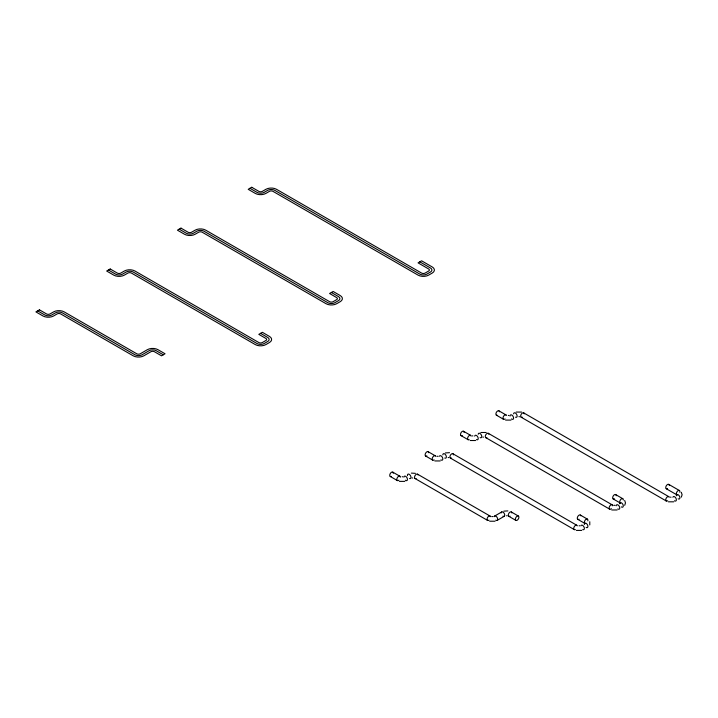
<?xml version="1.0" encoding="UTF-8"?>
<svg xmlns="http://www.w3.org/2000/svg" width="718" height="718" viewBox="0 0 718 718"><rect width="100%" height="100%" fill="white"/><g stroke="black" fill="none" stroke-linecap="round" stroke-linejoin="round"><path stroke-width="1.08" d="M589.774 524.939L589.774 521.717M624.705 505.337L625.486 502.905L624.705 500.473M681.319 497.161L682.1 494.729L681.319 492.297M494.648 516.054L501.729 511.97M497.152 520.388L504.233 516.305M516.215 412.069L521.591 412.069M510.974 420.093L505.598 420.093M480.827 432.496L486.203 432.496M475.594 440.52L470.209 440.52M445.438 452.923L449.504 452.681M440.206 460.947L434.83 460.947M404.817 481.374L399.441 481.374M503.83 511.144L507.886 510.911M495.052 521.214L489.676 521.214M617.13 509.977L611.754 509.977M673.744 501.81L668.368 501.81M581.742 530.405L576.366 530.405M508.29 415.48L508.945 415.444M482.864 437.145L483.519 437.109M438.168 456.298L436.858 456.298M411.369 473.117L415.435 473.35M402.134 476.77L402.789 476.725M412.087 478L412.751 477.964M615.093 505.328L613.782 505.328M493.015 516.565L491.704 516.565M579.058 525.8L579.713 525.755M518.899 416.673L519.554 416.718M472.247 435.871L472.902 435.907M448.131 457.537L448.786 457.572M670.397 497.161L671.052 497.197M506.513 515.757L507.168 515.793M419.824 261.837L430.441 267.967A5.008 2.89 0 0 1 430.441 272.05L426.905 274.096A5.008 2.89 0 0 1 419.824 274.096L274.743 190.333A5.008 2.89 0 0 0 267.67 190.333L264.134 192.379A5.008 2.89 0 0 1 257.053 192.379L249.981 188.296M668.772 484.39L679.381 490.52M331.366 292.477L338.438 296.57A5.008 2.89 0 0 1 338.438 300.654L334.902 302.7A5.008 2.89 0 0 1 327.821 302.7L203.975 231.196A5.008 2.89 0 0 0 196.903 231.196L193.366 233.233A5.008 2.89 0 0 1 186.285 233.233L179.204 229.15M666.268 488.725L676.886 494.855M523.691 412.886L668.772 496.65M521.187 417.221L666.268 500.985M498.92 410.849L506.002 414.932M496.416 415.183L503.498 419.267M615.694 494.603L622.766 498.696M613.19 498.938L620.262 503.022M488.303 433.322L612.149 504.817M485.808 437.648L609.654 509.152M463.541 431.276L470.613 435.359M461.037 435.611L468.109 439.694M580.306 515.039L587.387 519.123M260.589 333.34L267.67 337.424A5.008 2.89 0 0 1 267.67 341.508L264.134 343.554A5.008 2.89 0 0 1 257.053 343.554L133.207 272.05A5.008 2.89 0 0 0 126.135 272.05L122.59 274.096A5.008 2.89 0 0 1 115.517 274.096L108.436 270.013M577.802 519.365L584.883 523.458M452.923 453.749L576.769 525.253M450.419 458.084L574.265 529.588M428.152 451.703L435.225 455.786M425.648 456.038L432.73 460.121M511.306 511.97L518.387 516.054A2.504 1.445 -60 0 1 517.588 519.931A2.504 1.445 -60 0 1 515.425 518.683A2.504 1.445 -60 0 1 518.387 516.054M508.802 516.305L515.883 520.388M417.535 474.176L490.071 516.054M415.031 478.511L487.576 520.388M392.764 472.13L399.845 476.222M390.269 476.465L397.341 480.557M163.282 354.791L156.21 350.707A5.008 2.89 0 0 0 149.129 350.707L142.056 354.791A5.008 2.89 0 0 1 134.975 354.791L62.439 312.913A5.008 2.89 0 0 0 55.358 312.913L51.822 314.951A5.008 2.89 0 0 1 44.749 314.951L37.668 310.867M497.179 415.255A2.504 1.445 -60 0 1 495.923 413.703A2.504 1.445 -60 0 1 497.727 410.938A2.504 1.445 -60 0 1 499.432 411.809M462.284 435.485A2.504 1.445 -60 0 1 460.516 434.462A2.504 1.445 -60 0 1 462.284 431.401A2.504 1.445 -60 0 1 464.052 432.424M426.905 455.912A2.504 1.445 -60 0 1 425.128 454.943A2.504 1.445 -60 0 1 426.815 451.882A2.504 1.445 -60 0 1 428.664 452.708M391.391 476.411A2.504 1.445 -60 0 1 389.748 475.226A2.504 1.445 -60 0 1 391.561 472.238A2.504 1.445 -60 0 1 393.284 473.279M505.068 418.926A2.504 1.445 -60 0 1 503.031 418.594A2.504 1.445 -60 0 1 504.207 415.471A2.504 1.445 -60 0 1 506.396 415.399M510.058 416.081A2.504 1.445 60 0 1 511.934 415.121A2.504 1.445 60 0 1 513.576 418.361A2.504 1.445 60 0 1 511.503 418.926M513.603 413.855A2.504 1.445 60 0 1 515.416 413.047A2.504 1.445 60 0 1 517.131 416.018A2.504 1.445 60 0 1 515.524 417.185M522.282 417.185A2.504 1.445 -60 0 1 520.667 416.018A2.504 1.445 -60 0 1 522.39 413.047A2.504 1.445 -60 0 1 524.203 413.855M667.677 500.76A2.504 1.445 -60 0 1 665.765 500.141A2.504 1.445 -60 0 1 667.139 497.035A2.504 1.445 -60 0 1 669.221 497.269M672.892 497.269A2.504 1.445 60 0 1 674.974 497.035A2.504 1.445 60 0 1 676.338 500.141A2.504 1.445 60 0 1 674.435 500.76M676.365 495.752A2.504 1.445 60 0 1 678.133 494.729A2.504 1.445 60 0 1 679.901 497.798A2.504 1.445 60 0 1 678.133 498.813M677.478 494.962A2.504 1.445 -60 0 1 676.464 492.961A2.504 1.445 -60 0 1 678.672 490.43A2.504 1.445 -60 0 1 679.829 492.27M667.516 488.599A2.504 1.445 -60 0 1 665.748 487.576A2.504 1.445 -60 0 1 667.516 484.515A2.504 1.445 -60 0 1 669.284 485.539M469.204 439.658A2.504 1.445 -60 0 1 467.597 438.554A2.504 1.445 -60 0 1 469.204 435.584A2.504 1.445 -60 0 1 471.098 436.149M474.697 436.149A2.504 1.445 60 0 1 476.653 435.629A2.504 1.445 60 0 1 478.206 438.671A2.504 1.445 60 0 1 476.438 439.569M478.215 434.282A2.504 1.445 60 0 1 480.028 433.475A2.504 1.445 60 0 1 481.742 436.445A2.504 1.445 60 0 1 480.136 437.612M486.894 437.612A2.504 1.445 -60 0 1 485.287 436.445A2.504 1.445 -60 0 1 487.001 433.475A2.504 1.445 -60 0 1 488.814 434.282M611.386 508.667A2.504 1.445 -60 0 1 609.169 508.425A2.504 1.445 -60 0 1 610.632 505.122A2.504 1.445 -60 0 1 612.66 505.786M616.215 505.786A2.504 1.445 60 0 1 618.135 505.041A2.504 1.445 60 0 1 619.742 508.191A2.504 1.445 60 0 1 617.821 508.927M619.751 503.74A2.504 1.445 60 0 1 621.671 503.004A2.504 1.445 60 0 1 623.278 506.145A2.504 1.445 60 0 1 621.357 506.89M620.146 502.941A2.504 1.445 -60 0 1 620.998 499.198A2.504 1.445 -60 0 1 623.278 500.024M614.437 498.813A2.504 1.445 -60 0 1 612.669 497.798A2.504 1.445 -60 0 1 614.437 494.729A2.504 1.445 -60 0 1 616.206 495.752M434.139 459.897A2.504 1.445 -60 0 1 432.236 459.341A2.504 1.445 -60 0 1 433.484 456.28A2.504 1.445 -60 0 1 435.62 456.253M439.407 456.253A2.504 1.445 60 0 1 441.543 456.28A2.504 1.445 60 0 1 442.791 459.341A2.504 1.445 60 0 1 440.897 459.897M442.826 454.889A2.504 1.445 60 0 1 444.541 453.839A2.504 1.445 60 0 1 446.363 456.81A2.504 1.445 60 0 1 444.756 458.039M451.514 458.039A2.504 1.445 -60 0 1 449.908 456.81A2.504 1.445 -60 0 1 451.721 453.839A2.504 1.445 -60 0 1 453.435 454.889M575.36 529.543A2.504 1.445 -60 0 1 573.745 528.502A2.504 1.445 -60 0 1 575.244 525.558A2.504 1.445 -60 0 1 577.218 525.872M580.889 525.872A2.504 1.445 60 0 1 582.872 525.558A2.504 1.445 60 0 1 584.362 528.502A2.504 1.445 60 0 1 582.756 529.543M584.371 524.544A2.504 1.445 60 0 1 586.023 523.269A2.504 1.445 60 0 1 587.898 526.33A2.504 1.445 60 0 1 586.13 527.416M585.484 523.566A2.504 1.445 -60 0 1 584.47 521.564A2.504 1.445 -60 0 1 586.678 519.033A2.504 1.445 -60 0 1 587.836 520.864M579.058 519.249A2.504 1.445 -60 0 1 577.29 518.342A2.504 1.445 -60 0 1 578.843 515.3A2.504 1.445 -60 0 1 580.799 515.829M398.912 480.207A2.504 1.445 -60 0 1 396.848 479.705A2.504 1.445 -60 0 1 398.382 476.483A2.504 1.445 -60 0 1 400.357 477.183M403.911 477.183A2.504 1.445 60 0 1 405.885 476.483A2.504 1.445 60 0 1 407.42 479.705A2.504 1.445 60 0 1 405.347 480.207M407.465 475.711A2.504 1.445 60 0 1 408.883 474.149A2.504 1.445 60 0 1 410.947 476.976A2.504 1.445 60 0 1 409.529 478.538M416.126 478.466A2.504 1.445 -60 0 1 414.519 477.371A2.504 1.445 -60 0 1 416.126 474.401A2.504 1.445 -60 0 1 418.029 474.966M488.985 520.164A2.504 1.445 -60 0 1 487.073 519.545A2.504 1.445 -60 0 1 488.446 516.448A2.504 1.445 -60 0 1 490.529 516.682M494.199 516.682A2.504 1.445 60 0 1 496.282 516.448A2.504 1.445 60 0 1 497.646 519.545A2.504 1.445 60 0 1 495.743 520.164M501.218 512.939A2.504 1.445 60 0 1 503.085 512.158A2.504 1.445 60 0 1 504.745 515.219A2.504 1.445 60 0 1 502.977 516.179M510.058 516.179A2.504 1.445 -60 0 1 508.29 515.219A2.504 1.445 -60 0 1 509.951 512.158A2.504 1.445 -60 0 1 511.817 512.939M39.436 309.844L35.9 311.89L42.981 315.974A7.503 4.335 0 0 0 53.59 315.974L57.135 313.928A2.504 1.445 0 0 1 60.671 313.928L133.207 355.814A7.503 4.335 0 0 0 143.824 355.814L150.897 351.73A2.504 1.445 0 0 1 154.442 351.73L161.514 355.814L165.05 353.768L157.978 349.684A7.503 4.335 0 0 0 147.361 349.684L140.288 353.768A2.504 1.445 0 0 1 136.743 353.768L64.207 311.89A7.503 4.335 0 0 0 53.59 311.89L50.054 313.928A2.504 1.445 0 0 1 46.517 313.928L39.436 309.844M110.204 268.99L106.668 271.027L113.749 275.12A7.503 4.335 0 0 0 124.358 275.12L127.903 273.073A2.504 1.445 0 0 1 131.439 273.073L255.285 344.577A7.503 4.335 0 0 0 265.902 344.577L269.438 342.531A7.503 4.335 0 0 0 269.438 336.401L262.366 332.317L258.821 334.364L265.902 338.447A2.504 1.445 0 0 1 265.902 340.494L262.366 342.531A2.504 1.445 0 0 1 258.821 342.531L134.975 271.027A7.503 4.335 0 0 0 124.358 271.027L120.821 273.073A2.504 1.445 0 0 1 117.285 273.073L110.204 268.99M180.981 228.127L177.436 230.173L184.517 234.256A7.503 4.335 0 0 0 195.134 234.256L198.671 232.219A2.504 1.445 0 0 1 202.207 232.219L326.053 303.714A7.503 4.335 0 0 0 336.67 303.714L340.206 301.677A7.503 4.335 0 0 0 340.206 295.547L333.134 291.463L329.589 293.5L336.67 297.593A2.504 1.445 0 0 1 336.67 299.63L333.134 301.677A2.504 1.445 0 0 1 329.589 301.677L205.743 230.173A7.503 4.335 0 0 0 195.134 230.173L191.589 232.219A2.504 1.445 0 0 1 188.053 232.219L180.981 228.127M251.749 187.272L248.213 189.31L255.285 193.402A7.503 4.335 0 0 0 265.902 193.402L269.438 191.356A2.504 1.445 0 0 1 272.975 191.356L418.055 275.12A7.503 4.335 0 0 0 428.673 275.12L432.209 273.073A7.503 4.335 0 0 0 432.209 266.943L421.592 260.814L418.055 262.86L428.673 268.99A2.504 1.445 0 0 1 428.673 271.027L425.128 273.073A2.504 1.445 0 0 1 421.592 273.073L276.52 189.31A7.503 4.335 0 0 0 265.902 189.31L262.366 191.356A2.504 1.445 0 0 1 258.821 191.356L251.749 187.272"/></g></svg>
